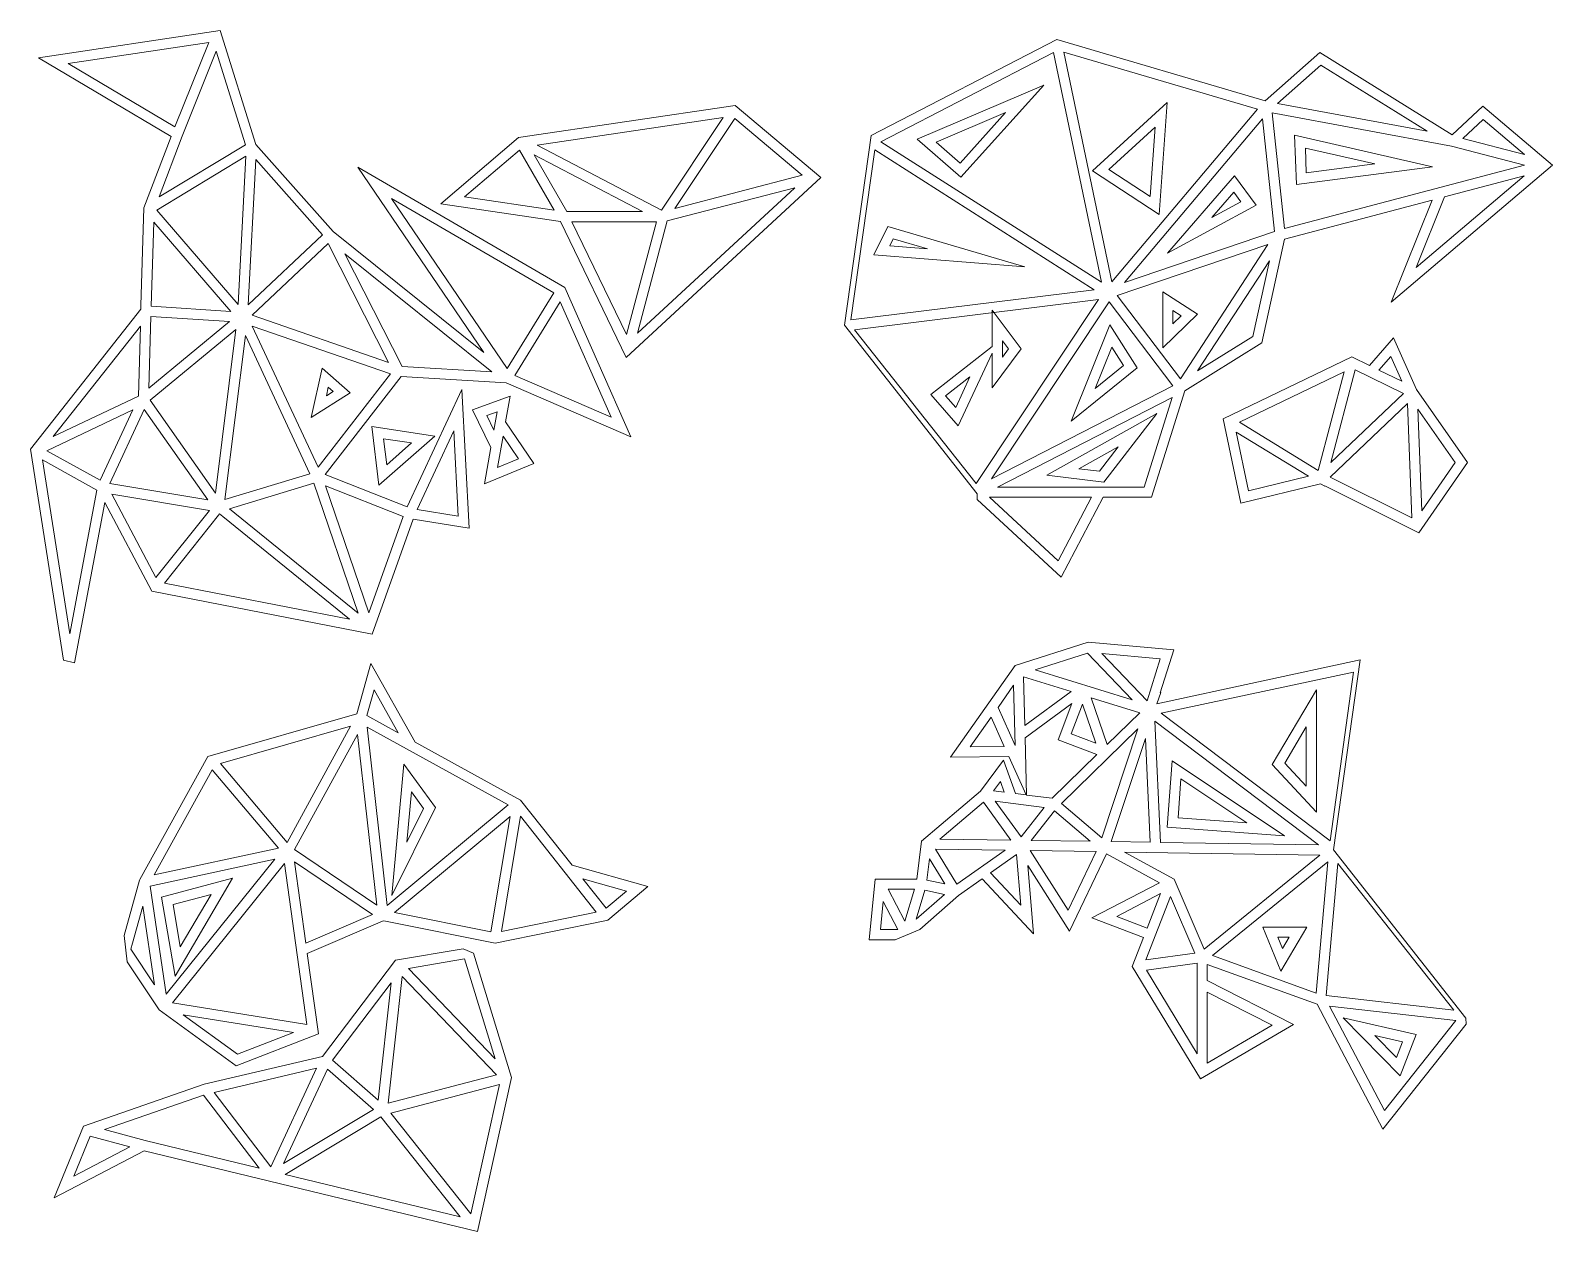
# Model space of a CAD drawing. Header units: inches. Extents: x 1 to 266, y -210 to -1.
import ezdxf

# ---------------------------------------------------------------- set-up
doc = ezdxf.new("R2010")
doc.units = ezdxf.units.IN
doc.header["$MEASUREMENT"] = 0
doc.layers.add('Layer 2', color=7, linetype='Continuous')

msp = doc.modelspace()

# ---------------------------------------------------------------- linework, layer by layer
at = {"layer": 'Layer 2', "color": 179, "lineweight": 5, "true_color": 0x1c1c1b}
for points in [[(9.11, -111.13), (14.37, -83.26), (22.54, -98.65), (60.84, -106.11), (67.99, -86.14), (77.71, -87.71), (76.43, -63.58), (66.96, -84.02), (52.69, -78.4), (65.93, -61.35), (84.17, -62.45), (105.85, -71.81), (94.37, -45.85), (58.37, -24.94), (80.31, -57.17), (54.09, -36.1), (40.65, -20.98), (34.45, -1.17), (2.84, -5.91), (25.91, -19.6), (21.18, -32.02), (20.66, -48.99), (20.66, -48.99), (20.64, -49.62), (1.44, -73.95), (7.19, -110.66), (9.11, -111.13)], [(32.44, -3.26), (26.57, -17.93), (8.02, -6.92), (32.44, -3.26)], [(33.73, -4.8), (38.81, -21.03), (23.8, -30.11), (27.83, -19.54), (33.73, -4.8)], [(147.64, -19.45), (179.91, -2.72), (216.14, -13.41), (225.69, -4.98), (248.67, -19.31), (254.01, -14.31), (266.14, -24.59), (238.07, -48.39), (245.23, -30.67), (219.52, -37.46), (215.61, -55.48), (202.21, -63.83), (196.42, -82.34), (187.98, -82.34), (180.68, -96.23), (166.07, -82.75)], [(179.37, -4.99), (149.35, -20.51), (187.68, -44.95), (179.37, -4.99)], [(214.81, -14.87), (181.16, -4.94), (189.47, -44.86), (214.81, -14.87)], [(218.31, -13.86), (244.35, -18.7), (225.87, -7.18), (218.31, -13.86)], [(177.69, -10.71), (155.62, -20.05), (163.26, -26.7), (177.69, -10.71)], [(72.83, -31.3), (93.59, -34.36), (105.06, -58.01), (138.88, -26.73), (124, -14.22), (86.34, -19.79), (72.83, -31.3)], [(158.92, -20.57), (171.03, -15.45), (163.11, -24.22), (158.92, -20.57)], [(197.75, -33.15), (199.1, -13.67), (186.11, -25.57), (197.75, -33.15)], [(219.54, -35.63), (261.28, -24.59), (248.59, -21.29), (217.37, -15.49), (219.54, -35.63)], [(111.18, -32.4), (89.54, -21.1), (121.9, -16.32), (111.18, -32.4)], [(113.5, -32.11), (123.93, -16.47), (135.66, -26.34), (113.5, -32.11)], [(196.19, -30.03), (188.99, -25.34), (197.03, -17.97), (196.19, -30.03)], [(215.7, -16.55), (191.7, -44.97), (217.81, -36.13), (215.7, -16.55)], [(250.56, -19.97), (261.24, -22.75), (254.07, -16.68), (250.56, -19.97)], [(147.64, -19.45), (143.03, -52.44), (166.05, -81.72), (166.07, -82.75)], [(221.61, -27.96), (245.29, -24.86), (221.29, -19.4), (221.61, -27.96)], [(38.89, -23.05), (37.55, -48.79), (23.41, -32.41), (38.89, -23.05)], [(39.32, -48.88), (40.63, -23.63), (52.25, -36.69), (39.32, -48.88)], [(86.48, -21.99), (92.5, -32.41), (76.95, -30.11), (86.48, -21.99)], [(94.7, -32.67), (89.01, -22.82), (107.87, -32.67), (94.7, -32.67)], [(186.43, -46.25), (148.26, -21.91), (144.12, -51.5), (186.43, -46.25)], [(223.31, -25.95), (223.15, -21.63), (235.25, -24.39), (223.31, -25.95)], [(214.59, -31.53), (210.82, -26.44), (199.19, -39.87), (214.59, -31.53)], [(247.36, -30.1), (242.4, -42.4), (261.22, -26.44), (247.36, -30.1)], [(112.19, -34.28), (134.35, -28.51), (106.98, -53.83), (112.19, -34.28)], [(92.45, -46.78), (84.34, -59.95), (64.22, -30.38), (92.45, -46.78)], [(211.95, -30.95), (206.88, -33.69), (210.71, -29.27), (211.95, -30.95)], [(22.87, -34.5), (36.27, -50.01), (22.43, -49.11), (22.87, -34.5)], [(110.32, -34.44), (105.1, -54.03), (95.6, -34.44), (110.32, -34.44)], [(150.56, -35.28), (148.11, -40.18), (174.37, -42.29), (150.56, -35.28)], [(39.99, -50.68), (53.23, -38.2), (63.73, -58.89), (39.99, -50.68)], [(151.48, -37.4), (157.46, -39.16), (150.87, -38.63), (151.48, -37.4)], [(201.41, -61.72), (216.63, -38.4), (190.43, -47.27), (201.41, -61.72)], [(66.07, -59.59), (56.13, -40.01), (81.66, -60.52), (66.07, -59.59)], [(216.89, -41.25), (204.39, -60.38), (214.04, -54.37), (216.89, -41.25)], [(198.36, -56.37), (204.39, -50.52), (198.36, -46.63), (198.36, -56.37)], [(102.41, -68.4), (85.67, -61.17), (93.55, -48.37), (102.41, -68.4)], [(144.76, -53.2), (165.91, -79.95), (187.17, -47.94), (144.76, -53.2)], [(168.69, -56.13), (158, -64.45), (162.8, -69.89), (168.69, -57.26), (168.69, -63.28), (173.75, -56.55), (168.69, -49.83), (168.69, -56.13)], [(168.59, -79.12), (200.12, -62.95), (189.03, -48.35), (168.59, -79.12)], [(200.13, -49.88), (201.56, -50.8), (200.13, -52.18), (200.13, -49.88)], [(20.22, -64.73), (5.41, -71.77), (20.56, -52.58), (20.22, -64.73)], [(22.03, -63.37), (22.38, -50.88), (36.04, -51.77), (22.03, -63.37)], [(51.45, -77.11), (40, -52.56), (64.06, -60.87), (51.45, -77.11)], [(193.9, -59.83), (189.15, -52.36), (182.4, -69.09), (193.9, -59.83)], [(33.6, -81.61), (22.28, -65.46), (37.16, -53.14), (33.6, -81.61)], [(35.24, -82.75), (38.81, -54.19), (50.03, -78.24), (35.24, -82.75)], [(170.46, -55.12), (171.54, -56.55), (170.46, -57.98), (170.46, -55.12)], [(238.47, -54.64), (234.3, -59.41), (231.22, -57.9), (208.85, -68.69), (211.92, -83.35), (225.81, -79.99), (226.51, -80.42), (226.54, -80.32), (242.9, -88.5), (251.35, -76.3), (242.5, -63.6), (238.47, -54.64)], [(191.55, -59.44), (186.59, -63.44), (189.51, -56.22), (191.55, -59.44)], [(237.99, -57.88), (239.92, -62.16), (235.94, -60.22), (237.99, -57.88)], [(57.01, -64.16), (52.15, -59.86), (50.28, -68.45), (57.01, -64.16)], [(225.4, -77.66), (211.7, -69.28), (229.88, -60.52), (225.4, -77.66)], [(231.8, -60.16), (240.2, -64.27), (227.6, -76.26), (231.8, -60.16)], [(53.24, -63.19), (54.08, -63.93), (52.92, -64.67), (53.24, -63.19)], [(162.34, -66.7), (160.57, -64.69), (164.81, -61.39), (162.34, -66.7)], [(80.38, -80.02), (89, -76.47), (84.07, -69.19), (84.85, -64.74), (78.33, -67.14), (81.49, -73.68), (80.38, -80.02)], [(199.99, -65), (169.64, -80.57), (195.12, -80.57), (199.99, -65)], [(240.92, -66.03), (241.67, -85.91), (227.48, -78.81), (240.92, -66.03)], [(19.25, -67.15), (13.57, -79.38), (4.31, -74.25), (19.25, -67.15)], [(32.26, -82.78), (15.26, -79.94), (21.24, -67.06), (32.26, -82.78)], [(80.78, -68.13), (82.58, -67.46), (82.01, -70.69), (80.78, -68.13)], [(188.11, -79.7), (197.34, -67.79), (178.17, -78.52), (188.11, -79.7)], [(243.39, -84.68), (242.73, -67.02), (249.2, -76.3), (243.39, -84.68)], [(60.83, -70.05), (62.04, -80.21), (71.74, -71.72), (60.83, -70.05)], [(75.04, -70.79), (75.83, -85.61), (68.7, -84.47), (75.04, -70.79)], [(213.28, -81.2), (211.14, -71.01), (223.68, -78.68), (213.28, -81.2)], [(62.86, -72.15), (67.71, -72.89), (63.4, -76.67), (62.86, -72.15)], [(83.63, -71.7), (86.32, -75.66), (82.67, -77.16), (83.63, -71.7)], [(183.78, -77.4), (190.61, -73.58), (187.33, -77.82), (183.78, -77.4)], [(12.98, -81.08), (8.26, -106.06), (3.53, -75.84), (12.98, -81.08)], [(32.56, -84.62), (23.27, -96.26), (15.59, -81.79), (32.56, -84.62)], [(36.04, -84.36), (50.71, -79.89), (58.43, -102.47), (36.04, -84.36)], [(66.28, -85.66), (60.29, -102.41), (52.72, -80.32), (66.28, -85.66)], [(185.98, -82.34), (168.24, -82.34), (180.19, -93.36), (185.98, -82.34)], [(34.15, -85.47), (34.33, -85.24), (34.87, -85.69), (56.95, -103.54), (24.73, -97.27), (34.15, -85.47)], [(251.09, -173.93), (236.61, -192.19), (225.19, -170.48), (206.1, -163.58), (206.1, -166.37), (221.08, -173.99), (204.91, -183.45), (193.06, -163.93), (195.02, -158.88), (186.03, -155.44), (197.76, -149.37), (188.58, -144.3), (182.11, -157.78), (174.87, -146.37), (175.87, -158.21), (166.95, -148.67), (162.83, -151.56), (156.09, -157.49), (151.82, -159.26), (147.29, -159.26), (148.34, -148.72), (155.59, -148.72), (156.41, -142.15), (166.67, -133.45), (170.67, -128.02), (172.72, -133.85), (174.59, -134.09), (171.59, -127.41), (161.44, -127.51), (172.69, -111.57), (185.4, -107.53), (200.26, -108.85), (197.91, -116.36), (198, -116.27), (197.34, -118.25), (232.66, -110.62)], [(185.25, -109.44), (176.19, -112.32), (193.01, -117.57), (185.25, -109.44)], [(197.91, -110.42), (187.77, -109.52), (195.62, -117.74), (197.91, -110.42)], [(232.66, -110.62), (228.05, -143.62), (251.07, -172.89), (251.09, -173.93)], [(18.25, -163.13), (23.83, -171.48), (37.19, -181.18), (51.53, -175.61), (49.58, -161.67), (62.66, -156.05), (62.9, -155.96), (63.76, -156.15), (82.25, -159.86), (101.6, -155.91), (101.82, -155.87), (108.82, -150.01), (95.62, -146.28), (86.68, -134.97), (68.32, -124.89), (60.66, -111.26), (58.19, -120.01), (32.3, -127.42), (20.48, -148.81), (20.43, -148.9), (17.71, -158.54), (18.25, -163.13)], [(174.16, -113.54), (174.37, -122.01), (182.4, -116.11), (174.16, -113.54)], [(231.55, -112.73), (198.09, -119.89), (227.44, -142.08), (231.55, -112.73)], [(65.38, -123.27), (59.95, -120.29), (61.2, -115.84), (65.38, -123.27)], [(172.69, -125.51), (172.42, -115.02), (169.71, -118.87), (172.69, -125.51)], [(225.07, -137.06), (225.07, -115.8), (217.39, -128.79), (225.07, -137.06)], [(174.67, -134.1), (179.1, -134.66), (186.9, -127.07), (180.14, -124.49), (182.54, -118.2), (174.42, -124.17), (174.67, -134.1)], [(184.4, -118.3), (182.42, -123.47), (186.74, -125.11), (184.4, -118.3)], [(194.34, -119.84), (185.89, -117.2), (188.68, -125.33), (194.34, -119.84)], [(170.8, -125.64), (168.52, -120.55), (164.88, -125.71), (170.8, -125.64)], [(225.42, -142.77), (196.99, -121.28), (197.96, -142.34), (225.42, -142.77)], [(57.11, -122.16), (46.06, -142.33), (34.46, -128.64), (57.11, -122.16)], [(58.34, -123.6), (61.66, -153.24), (47.38, -143.6), (58.34, -123.6)], [(84.53, -135.81), (63.45, -153.31), (59.97, -122.32), (84.53, -135.81)], [(180.72, -135.55), (187.76, -141.55), (194.04, -122.59), (180.72, -135.55)], [(189.4, -142.21), (196.19, -142.32), (195.35, -124.25), (189.4, -142.21)], [(223.3, -132.56), (219.59, -128.56), (223.3, -122.27), (223.3, -132.56)], [(71.85, -136.28), (66.38, -128.72), (64.26, -151.59), (71.85, -136.28)], [(199.96, -128.13), (199.13, -139.71), (219.52, -141.18), (199.96, -128.13)], [(44.58, -143.33), (22.97, -147.96), (33.05, -129.72), (44.58, -143.33)], [(168.93, -133.37), (170.75, -133.6), (170.11, -131.77), (168.93, -133.37)], [(201.51, -131.29), (212.96, -138.93), (201.02, -138.07), (201.51, -131.29)], [(69.79, -136.45), (66.9, -142.28), (67.71, -133.57), (69.79, -136.45)], [(167.16, -135.35), (159.61, -141.75), (171.93, -141.94), (167.16, -135.35)], [(169.23, -135.19), (173.71, -141.39), (177.75, -136.27), (169.23, -135.19)], [(175.48, -142), (185.74, -142.15), (179.54, -136.86), (175.48, -142)], [(81.52, -157.91), (64.74, -154.54), (84.84, -137.86), (81.52, -157.91)], [(83.33, -157.83), (86.64, -137.78), (99.84, -154.47), (83.33, -157.83)], [(25.05, -168.73), (22.25, -149.93), (43.96, -145.27), (25.05, -168.73)], [(157.35, -148.91), (160.46, -149.57), (157.81, -145.22), (157.35, -148.91)], [(170.94, -143.7), (158.84, -143.51), (162.55, -149.6), (170.94, -143.7)], [(173.67, -153.27), (172.93, -144.46), (168.41, -147.64), (173.67, -153.27)], [(186.79, -143.94), (175.31, -143.76), (181.89, -154.14), (186.79, -143.94)], [(191.72, -144.02), (200.32, -148.76), (205.57, -160.89), (225.67, -144.54), (191.72, -144.02)], [(26.12, -170.23), (45.62, -146.03), (49.51, -173.98), (26.12, -170.23)], [(49.33, -159.85), (47.36, -145.73), (60.91, -154.87), (49.33, -159.85)], [(206.99, -162.01), (225.03, -168.54), (227.05, -145.7), (206.99, -162.01)], [(226.77, -168.98), (248.99, -171.52), (228.8, -145.99), (226.77, -168.98)], [(26.58, -165.58), (36.55, -148.54), (24.23, -151.85), (26.58, -165.58)], [(105.11, -150.8), (101.55, -153.78), (97.5, -148.65), (105.11, -150.8)], [(150.6, -150.49), (153.52, -156.04), (155.18, -150.49), (150.6, -150.49)], [(160.37, -151.37), (156.98, -150.64), (155.47, -155.67), (160.37, -151.37)], [(23.02, -167.08), (18.88, -160.89), (19.17, -159.87), (20.99, -153.44), (23.02, -167.08)], [(32.84, -151.37), (27.5, -160.49), (26.25, -153.14), (32.84, -151.37)], [(149.24, -157.49), (152.28, -157.49), (149.73, -152.63), (149.24, -157.49)], [(195.66, -157.23), (197.97, -151.25), (190.35, -155.2), (195.66, -157.23)], [(199.68, -151.73), (195.41, -162.77), (203.94, -161.6), (199.68, -151.73)], [(218.89, -164.73), (223.43, -157.05), (215.74, -157.05), (218.89, -164.73)], [(219.18, -160.77), (218.38, -158.82), (220.33, -158.82), (219.18, -160.77)], [(76.67, -160.83), (64.91, -162.84), (52.25, -179.55), (31.63, -184.39), (10.65, -191.65), (5.55, -204.16), (21.24, -195.94), (79.16, -210), (85.09, -183.2), (78.49, -161.6), (76.67, -160.83)], [(82.25, -179.95), (67.19, -164.25), (76.94, -162.58), (82.25, -179.95)], [(204.33, -163.33), (195.5, -164.54), (204.33, -179.09), (204.33, -163.33)], [(64.17, -166.75), (61.9, -187.13), (53.97, -180.21), (64.17, -166.75)], [(63.62, -187.7), (66.07, -165.63), (82.5, -182.77), (63.62, -187.7)], [(206.1, -168.36), (206.1, -180.71), (217.39, -174.1), (206.1, -168.36)], [(249.32, -173.33), (227.37, -170.83), (236.91, -188.96), (249.32, -173.33)], [(28, -172.32), (47.19, -175.4), (37.45, -179.18), (28, -172.32)], [(229.75, -172.82), (239.66, -182.93), (242.43, -175.76), (229.75, -172.82)], [(235.26, -175.92), (240.04, -177.03), (239, -179.73), (235.26, -175.92)], [(51.2, -181.61), (43.26, -198.72), (33.37, -185.8), (51.2, -181.61)], [(45.47, -198.17), (53.07, -181.78), (61.1, -188.76), (45.47, -198.17)], [(83, -184.46), (78.03, -206.92), (64.13, -189.4), (83, -184.46)], [(21.36, -194.15), (14.32, -192.25), (31.52, -186.29), (41.22, -198.97), (21.36, -194.15)], [(62.39, -190.05), (76.19, -207.46), (45.75, -200.07), (62.39, -190.05)], [(11.84, -193.41), (18.71, -195.27), (9.01, -200.35), (11.84, -193.41)]]:
    msp.add_lwpolyline(points, dxfattribs=at)

doc.saveas('drawing.dxf')
